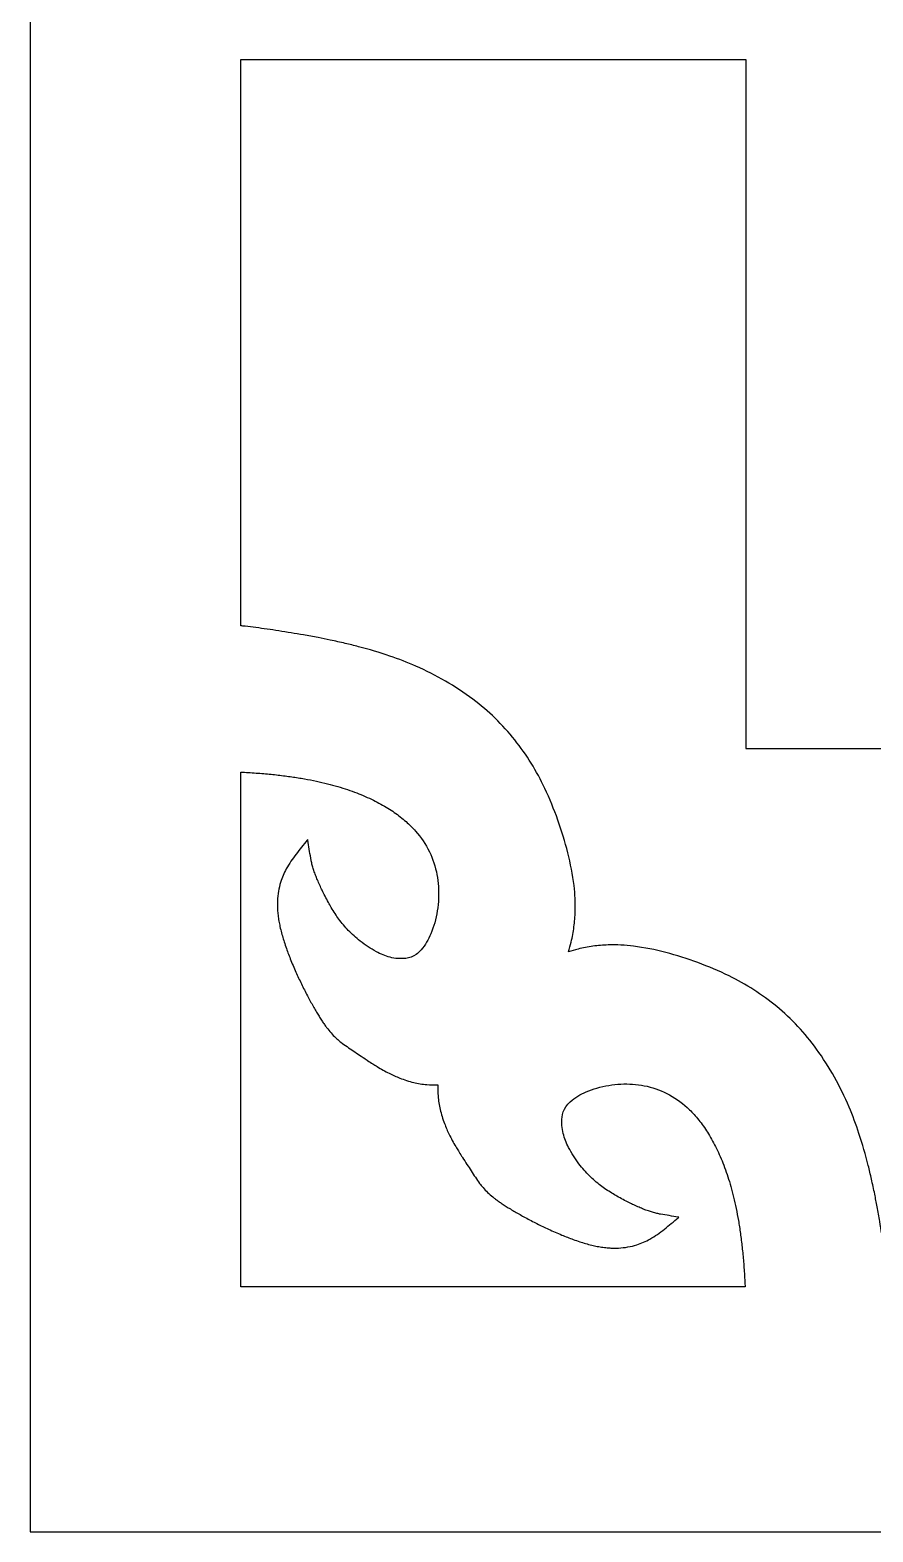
# Model space of a CAD drawing. Header units: centimetres. Extents: x -1.6 to 1.6, y -4.33 to 4.33.
# Drawn here: x -1.598 to -0.955, y -4.331 to -3.186 of the extents above; entities that cross this region are included whole.
import ezdxf

# ---------------------------------------------------------------- set-up
doc = ezdxf.new("R2010")
doc.units = ezdxf.units.CM
doc.header["$MEASUREMENT"] = 0
doc.layers.add('Layer 1', color=7, linetype='Continuous')

msp = doc.modelspace()

# ---------------------------------------------------------------- linework, layer by layer
at = {"layer": 'Layer 1', "color": 177}
for points, knots in [([(1.59787, 4.33143), (1.59787, 1.44382), (1.59787, -1.44381), (1.59787, -4.33143), (1.59787, -4.33143), (0.53263, -4.33143), (-0.53262, -4.33143), (-1.59787, -4.33143), (-1.59787, -4.33143), (-1.59787, -1.44381), (-1.59787, 1.44382), (-1.59787, 4.33143), (-1.59787, 4.33143), (-0.53262, 4.33143), (0.53263, 4.33143), (1.59787, 4.33143)], [0, 0, 0, 0, 0.2, 0.2, 0.2, 0.2, 0.4, 0.4, 0.4, 0.4, 0.6, 0.6, 0.6, 0.6, 1, 1, 1, 1]), ([(-1.18738, -3.88907), (-1.18499, -3.88831), (-1.18256, -3.88764), (-1.18013, -3.88703), (-1.18013, -3.88703), (-1.17637, -3.88611), (-1.17258, -3.88538), (-1.16876, -3.88485), (-1.16876, -3.88485), (-1.16492, -3.88431), (-1.16106, -3.88399), (-1.15719, -3.88386), (-1.15719, -3.88386), (-1.15072, -3.88365), (-1.14426, -3.88396), (-1.13785, -3.88481), (-1.13785, -3.88481), (-1.12957, -3.88591), (-1.12136, -3.88753), (-1.11325, -3.88964), (-1.11325, -3.88964), (-1.09664, -3.89399), (-1.08051, -3.89996), (-1.06503, -3.90748), (-1.06503, -3.90748), (-1.05206, -3.91378), (-1.0399, -3.92159), (-1.02871, -3.93078), (-1.02871, -3.93078), (-1.01721, -3.94023), (-1.00701, -3.95111), (-0.99828, -3.96325), (-0.99828, -3.96325), (-0.98839, -3.977), (-0.98009, -3.99179), (-0.97351, -4.00744), (-0.97351, -4.00744), (-0.97072, -4.01406), (-0.96819, -4.02079), (-0.96597, -4.02763), (-0.96597, -4.02763), (-0.96332, -4.03569), (-0.96098, -4.04382), (-0.9589, -4.05205), (-0.9589, -4.05205), (-0.95803, -4.05548), (-0.95722, -4.05892), (-0.95643, -4.06238), (-0.95643, -4.06238), (-0.95557, -4.06622), (-0.95474, -4.07006), (-0.95396, -4.07392), (-0.95396, -4.07392), (-0.95332, -4.07708), (-0.95271, -4.08025), (-0.95212, -4.08342), (-0.95212, -4.08342), (-0.95142, -4.08717), (-0.95075, -4.09093), (-0.95012, -4.09468), (-0.95012, -4.09468), (-0.94909, -4.10106), (-0.94807, -4.10743), (-0.94705, -4.11382), (-0.94705, -4.11382), (-0.94659, -4.11688), (-0.94615, -4.11994), (-0.94573, -4.123), (-0.94573, -4.123), (-0.94534, -4.12589), (-0.94497, -4.12879), (-0.94461, -4.13168), (-0.94461, -4.13168), (-0.94426, -4.13449), (-0.94394, -4.1373), (-0.94362, -4.14012), (-0.94362, -4.14012), (-0.94347, -4.14159), (-0.94331, -4.14305), (-0.94316, -4.14452), (-0.94316, -4.14452), (-0.81353, -4.14452), (-0.68391, -4.14452), (-0.55429, -4.14452), (-0.55429, -4.14452), (-0.55429, -4.00773), (-0.55429, -3.87094), (-0.55429, -3.73415), (-0.55429, -3.73415), (-0.71813, -3.73415), (-0.88199, -3.73415), (-1.04583, -3.73415), (-1.04583, -3.73415), (-1.04786, -3.73415), (-1.04987, -3.73415), (-1.05188, -3.73415), (-1.05188, -3.73415), (-1.05198, -3.73415), (-1.05207, -3.73415), (-1.05217, -3.73415), (-1.05217, -3.73415), (-1.05217, -3.73405), (-1.05217, -3.73395), (-1.05217, -3.73385), (-1.05217, -3.73385), (-1.05217, -3.73181), (-1.05217, -3.72975), (-1.05217, -3.7277), (-1.05217, -3.7277), (-1.05217, -3.7211), (-1.05217, -3.71449), (-1.05217, -3.70789), (-1.05217, -3.70789), (-1.05217, -3.6805), (-1.05217, -3.65311), (-1.05217, -3.62571), (-1.05217, -3.62571), (-1.05217, -3.48678), (-1.05217, -3.34783), (-1.05217, -3.2089), (-1.05217, -3.2089), (-1.18052, -3.2089), (-1.30886, -3.2089), (-1.43721, -3.2089), (-1.43721, -3.2089), (-1.43721, -3.35278), (-1.43721, -3.49667), (-1.43721, -3.64055), (-1.43721, -3.64055), (-1.43613, -3.64067), (-1.43506, -3.64079), (-1.43398, -3.64092), (-1.43398, -3.64092), (-1.43122, -3.64123), (-1.42846, -3.64157), (-1.42569, -3.64192), (-1.42569, -3.64192), (-1.42286, -3.64229), (-1.42, -3.64267), (-1.41716, -3.64307), (-1.41716, -3.64307), (-1.41418, -3.64349), (-1.41121, -3.64393), (-1.40822, -3.64439), (-1.40822, -3.64439), (-1.40195, -3.64543), (-1.39568, -3.64647), (-1.38942, -3.64751), (-1.38942, -3.64751), (-1.3857, -3.64817), (-1.382, -3.64885), (-1.37829, -3.64956), (-1.37829, -3.64956), (-1.37517, -3.65016), (-1.37205, -3.65079), (-1.36896, -3.65144), (-1.36896, -3.65144), (-1.36516, -3.65223), (-1.3614, -3.65307), (-1.35762, -3.65395), (-1.35762, -3.65395), (-1.35423, -3.65475), (-1.35085, -3.65559), (-1.34747, -3.65647), (-1.34747, -3.65647), (-1.33939, -3.65858), (-1.33139, -3.66098), (-1.32348, -3.66366), (-1.32348, -3.66366), (-1.31677, -3.66594), (-1.31017, -3.66849), (-1.30366, -3.67133), (-1.30366, -3.67133), (-1.28828, -3.67805), (-1.27375, -3.68649), (-1.26024, -3.69656), (-1.26024, -3.69656), (-1.24832, -3.70544), (-1.23764, -3.71583), (-1.22834, -3.72753), (-1.22834, -3.72753), (-1.21932, -3.73892), (-1.21166, -3.75131), (-1.20547, -3.76451), (-1.20547, -3.76451), (-1.19807, -3.78027), (-1.19222, -3.79669), (-1.18795, -3.81361), (-1.18795, -3.81361), (-1.18587, -3.82185), (-1.18428, -3.83021), (-1.1832, -3.83864), (-1.1832, -3.83864), (-1.18237, -3.84518), (-1.18205, -3.85175), (-1.18227, -3.85834), (-1.18227, -3.85834), (-1.18239, -3.86228), (-1.1827, -3.86621), (-1.18323, -3.87011), (-1.18323, -3.87011), (-1.18375, -3.874), (-1.18447, -3.87787), (-1.18537, -3.88168), (-1.18537, -3.88168), (-1.18597, -3.88416), (-1.18663, -3.88663), (-1.18738, -3.88907)], [0, 0, 0, 0, 0.0188679, 0.0188679, 0.0188679, 0.0188679, 0.0377358, 0.0377358, 0.0377358, 0.0377358, 0.0566038, 0.0566038, 0.0566038, 0.0566038, 0.0754717, 0.0754717, 0.0754717, 0.0754717, 0.0943396, 0.0943396, 0.0943396, 0.0943396, 0.1132075, 0.1132075, 0.1132075, 0.1132075, 0.1320755, 0.1320755, 0.1320755, 0.1320755, 0.1509434, 0.1509434, 0.1509434, 0.1509434, 0.1698113, 0.1698113, 0.1698113, 0.1698113, 0.1886792, 0.1886792, 0.1886792, 0.1886792, 0.2075472, 0.2075472, 0.2075472, 0.2075472, 0.2264151, 0.2264151, 0.2264151, 0.2264151, 0.245283, 0.245283, 0.245283, 0.245283, 0.2641509, 0.2641509, 0.2641509, 0.2641509, 0.2830189, 0.2830189, 0.2830189, 0.2830189, 0.3018868, 0.3018868, 0.3018868, 0.3018868, 0.3207547, 0.3207547, 0.3207547, 0.3207547, 0.3396226, 0.3396226, 0.3396226, 0.3396226, 0.3584906, 0.3584906, 0.3584906, 0.3584906, 0.3773585, 0.3773585, 0.3773585, 0.3773585, 0.3962264, 0.3962264, 0.3962264, 0.3962264, 0.4150943, 0.4150943, 0.4150943, 0.4150943, 0.4339623, 0.4339623, 0.4339623, 0.4339623, 0.4528302, 0.4528302, 0.4528302, 0.4528302, 0.4716981, 0.4716981, 0.4716981, 0.4716981, 0.490566, 0.490566, 0.490566, 0.490566, 0.509434, 0.509434, 0.509434, 0.509434, 0.5283019, 0.5283019, 0.5283019, 0.5283019, 0.5471698, 0.5471698, 0.5471698, 0.5471698, 0.5660377, 0.5660377, 0.5660377, 0.5660377, 0.5849057, 0.5849057, 0.5849057, 0.5849057, 0.6037736, 0.6037736, 0.6037736, 0.6037736, 0.6226415, 0.6226415, 0.6226415, 0.6226415, 0.6415094, 0.6415094, 0.6415094, 0.6415094, 0.6603774, 0.6603774, 0.6603774, 0.6603774, 0.6792453, 0.6792453, 0.6792453, 0.6792453, 0.6981132, 0.6981132, 0.6981132, 0.6981132, 0.7169811, 0.7169811, 0.7169811, 0.7169811, 0.7358491, 0.7358491, 0.7358491, 0.7358491, 0.754717, 0.754717, 0.754717, 0.754717, 0.7735849, 0.7735849, 0.7735849, 0.7735849, 0.7924528, 0.7924528, 0.7924528, 0.7924528, 0.8113208, 0.8113208, 0.8113208, 0.8113208, 0.8301887, 0.8301887, 0.8301887, 0.8301887, 0.8490566, 0.8490566, 0.8490566, 0.8490566, 0.8679245, 0.8679245, 0.8679245, 0.8679245, 0.8867925, 0.8867925, 0.8867925, 0.8867925, 0.9056604, 0.9056604, 0.9056604, 0.9056604, 0.9245283, 0.9245283, 0.9245283, 0.9245283, 0.9433962, 0.9433962, 0.9433962, 0.9433962, 0.9622642, 0.9622642, 0.9622642, 0.9622642, 1, 1, 1, 1]), ([(-1.28696, -3.99045), (-1.28982, -3.99063), (-1.29266, -3.99059), (-1.2955, -3.99035), (-1.2955, -3.99035), (-1.29884, -3.99006), (-1.30214, -3.98953), (-1.30541, -3.98873), (-1.30541, -3.98873), (-1.30902, -3.98784), (-1.31258, -3.98671), (-1.31606, -3.98533), (-1.31606, -3.98533), (-1.31881, -3.98425), (-1.32148, -3.98305), (-1.3241, -3.98171), (-1.3241, -3.98171), (-1.32723, -3.98013), (-1.3303, -3.97843), (-1.3333, -3.97661), (-1.3333, -3.97661), (-1.33439, -3.97594), (-1.3355, -3.97526), (-1.33659, -3.97457), (-1.33659, -3.97457), (-1.3379, -3.97373), (-1.33921, -3.97289), (-1.34051, -3.97202), (-1.34051, -3.97202), (-1.34082, -3.97182), (-1.34111, -3.97161), (-1.34141, -3.97142), (-1.34141, -3.97142), (-1.34316, -3.97023), (-1.3449, -3.96905), (-1.34665, -3.96788), (-1.34665, -3.96788), (-1.34983, -3.96573), (-1.35302, -3.96358), (-1.35621, -3.96143), (-1.35621, -3.96143), (-1.35777, -3.96034), (-1.35932, -3.95921), (-1.36083, -3.95804), (-1.36083, -3.95804), (-1.36192, -3.95719), (-1.36298, -3.95631), (-1.36403, -3.95539), (-1.36403, -3.95539), (-1.36525, -3.95429), (-1.36642, -3.95313), (-1.36756, -3.95193), (-1.36756, -3.95193), (-1.36875, -3.95064), (-1.36988, -3.9493), (-1.37096, -3.94791), (-1.37096, -3.94791), (-1.37153, -3.94719), (-1.37208, -3.94646), (-1.37262, -3.94572), (-1.37262, -3.94572), (-1.37323, -3.94487), (-1.37382, -3.94402), (-1.37441, -3.94315), (-1.37441, -3.94315), (-1.37498, -3.9423), (-1.37556, -3.94145), (-1.3761, -3.94058), (-1.3761, -3.94058), (-1.37678, -3.93953), (-1.37743, -3.93849), (-1.37806, -3.93743), (-1.37806, -3.93743), (-1.37872, -3.93636), (-1.37936, -3.93528), (-1.38001, -3.9342), (-1.38001, -3.9342), (-1.38071, -3.93299), (-1.38141, -3.93177), (-1.3821, -3.93055), (-1.3821, -3.93055), (-1.38281, -3.92927), (-1.38353, -3.92799), (-1.38424, -3.9267), (-1.38424, -3.9267), (-1.38497, -3.92535), (-1.38569, -3.92398), (-1.38641, -3.92262), (-1.38641, -3.92262), (-1.38799, -3.91962), (-1.38952, -3.9166), (-1.391, -3.91355), (-1.391, -3.91355), (-1.39243, -3.91059), (-1.39383, -3.90761), (-1.39517, -3.90461), (-1.39517, -3.90461), (-1.39669, -3.90122), (-1.39814, -3.89781), (-1.3995, -3.89436), (-1.3995, -3.89436), (-1.40069, -3.89139), (-1.40181, -3.88839), (-1.40287, -3.88536), (-1.40287, -3.88536), (-1.40344, -3.88371), (-1.404, -3.88205), (-1.40451, -3.88037), (-1.40451, -3.88037), (-1.40498, -3.87888), (-1.40543, -3.87738), (-1.40586, -3.87586), (-1.40586, -3.87586), (-1.4063, -3.87426), (-1.40672, -3.87264), (-1.4071, -3.87101), (-1.4071, -3.87101), (-1.40743, -3.86958), (-1.40773, -3.86815), (-1.40801, -3.86672), (-1.40801, -3.86672), (-1.40828, -3.86526), (-1.40851, -3.86379), (-1.4087, -3.86232), (-1.4087, -3.86232), (-1.4089, -3.86093), (-1.40903, -3.85954), (-1.40913, -3.85814), (-1.40913, -3.85814), (-1.40924, -3.85679), (-1.40929, -3.85544), (-1.40932, -3.85409), (-1.40932, -3.85409), (-1.40934, -3.85279), (-1.40932, -3.85149), (-1.40926, -3.85021), (-1.40926, -3.85021), (-1.40915, -3.84778), (-1.40888, -3.84537), (-1.40847, -3.84298), (-1.40847, -3.84298), (-1.40809, -3.84066), (-1.40754, -3.83838), (-1.40685, -3.83615), (-1.40685, -3.83615), (-1.40575, -3.83257), (-1.4043, -3.82913), (-1.4025, -3.82586), (-1.4025, -3.82586), (-1.40034, -3.82193), (-1.39786, -3.81819), (-1.39508, -3.81467), (-1.39508, -3.81467), (-1.39227, -3.8111), (-1.38944, -3.80752), (-1.38663, -3.80394), (-1.38663, -3.80394), (-1.3865, -3.80378), (-1.38637, -3.80361), (-1.38623, -3.80344), (-1.38623, -3.80344), (-1.3862, -3.80366), (-1.38616, -3.80387), (-1.38613, -3.80407), (-1.38613, -3.80407), (-1.38539, -3.8086), (-1.38466, -3.81312), (-1.38391, -3.81764), (-1.38391, -3.81764), (-1.38375, -3.81861), (-1.38356, -3.81958), (-1.38334, -3.82054), (-1.38334, -3.82054), (-1.38309, -3.82165), (-1.38281, -3.82276), (-1.3825, -3.82386), (-1.3825, -3.82386), (-1.3822, -3.82494), (-1.38186, -3.82602), (-1.38151, -3.82709), (-1.38151, -3.82709), (-1.38109, -3.82833), (-1.38066, -3.82956), (-1.38019, -3.83077), (-1.38019, -3.83077), (-1.37974, -3.83197), (-1.37928, -3.83315), (-1.37878, -3.83432), (-1.37878, -3.83432), (-1.37822, -3.83568), (-1.37762, -3.83702), (-1.37702, -3.83836), (-1.37702, -3.83836), (-1.37643, -3.83966), (-1.37582, -3.84095), (-1.37521, -3.84222), (-1.37521, -3.84222), (-1.3745, -3.8437), (-1.37376, -3.84516), (-1.37301, -3.84662), (-1.37301, -3.84662), (-1.37218, -3.84825), (-1.37132, -3.84987), (-1.37044, -3.85147), (-1.37044, -3.85147), (-1.36974, -3.85277), (-1.36899, -3.85406), (-1.36824, -3.85534), (-1.36824, -3.85534), (-1.3673, -3.85692), (-1.36632, -3.85848), (-1.3653, -3.86002), (-1.3653, -3.86002), (-1.36439, -3.86141), (-1.36343, -3.86278), (-1.36244, -3.86414), (-1.36244, -3.86414), (-1.36132, -3.86567), (-1.36013, -3.86718), (-1.35892, -3.86865), (-1.35892, -3.86865), (-1.35773, -3.87005), (-1.35652, -3.87143), (-1.35524, -3.87276), (-1.35524, -3.87276), (-1.35384, -3.87424), (-1.35239, -3.87566), (-1.35088, -3.87703), (-1.35088, -3.87703), (-1.34938, -3.8784), (-1.34782, -3.87972), (-1.34621, -3.88098), (-1.34621, -3.88098), (-1.34233, -3.88402), (-1.33822, -3.88671), (-1.33388, -3.88902), (-1.33388, -3.88902), (-1.33056, -3.8908), (-1.32706, -3.89221), (-1.32344, -3.89321), (-1.32344, -3.89321), (-1.31949, -3.8943), (-1.31541, -3.89461), (-1.31135, -3.89411), (-1.31135, -3.89411), (-1.30852, -3.89378), (-1.30587, -3.89275), (-1.30354, -3.8911), (-1.30354, -3.8911), (-1.30216, -3.89012), (-1.3009, -3.88897), (-1.29978, -3.88769), (-1.29978, -3.88769), (-1.29819, -3.88588), (-1.29677, -3.88393), (-1.29554, -3.88184), (-1.29554, -3.88184), (-1.29431, -3.87976), (-1.29321, -3.87758), (-1.29228, -3.87532), (-1.29228, -3.87532), (-1.29115, -3.87261), (-1.2902, -3.86983), (-1.28942, -3.86699), (-1.28942, -3.86699), (-1.28774, -3.86093), (-1.28674, -3.85472), (-1.28646, -3.84844), (-1.28646, -3.84844), (-1.28617, -3.84235), (-1.28657, -3.83628), (-1.28769, -3.83029), (-1.28769, -3.83029), (-1.28881, -3.82422), (-1.29074, -3.81837), (-1.29345, -3.81284), (-1.29345, -3.81284), (-1.29628, -3.8071), (-1.29982, -3.8018), (-1.30403, -3.79702), (-1.30403, -3.79702), (-1.30629, -3.79448), (-1.30868, -3.79208), (-1.31123, -3.78985), (-1.31123, -3.78985), (-1.31408, -3.78734), (-1.31707, -3.785), (-1.32017, -3.78283), (-1.32017, -3.78283), (-1.32178, -3.78171), (-1.32342, -3.78064), (-1.32507, -3.77961), (-1.32507, -3.77961), (-1.32684, -3.77852), (-1.32864, -3.77747), (-1.33048, -3.77645), (-1.33048, -3.77645), (-1.33234, -3.77543), (-1.33422, -3.77445), (-1.33612, -3.77351), (-1.33612, -3.77351), (-1.33818, -3.77251), (-1.34025, -3.77156), (-1.34234, -3.77064), (-1.34234, -3.77064), (-1.34449, -3.7697), (-1.34666, -3.76881), (-1.34885, -3.76797), (-1.34885, -3.76797), (-1.35116, -3.76707), (-1.35348, -3.76624), (-1.35583, -3.76545), (-1.35583, -3.76545), (-1.35826, -3.76463), (-1.36072, -3.76385), (-1.3632, -3.76313), (-1.3632, -3.76313), (-1.36585, -3.76235), (-1.3685, -3.76163), (-1.37119, -3.76095), (-1.37119, -3.76095), (-1.37397, -3.76026), (-1.37675, -3.75961), (-1.37955, -3.75901), (-1.37955, -3.75901), (-1.38261, -3.75836), (-1.38565, -3.75777), (-1.38871, -3.75723), (-1.38871, -3.75723), (-1.39029, -3.75695), (-1.39188, -3.75668), (-1.39344, -3.75643), (-1.39344, -3.75643), (-1.39508, -3.75616), (-1.39674, -3.75592), (-1.3984, -3.75567), (-1.3984, -3.75567), (-1.40007, -3.75544), (-1.40175, -3.75521), (-1.40342, -3.75499), (-1.40342, -3.75499), (-1.40519, -3.75476), (-1.40695, -3.75455), (-1.40872, -3.75434), (-1.40872, -3.75434), (-1.41051, -3.75414), (-1.4123, -3.75395), (-1.41409, -3.75377), (-1.41409, -3.75377), (-1.41596, -3.75359), (-1.41784, -3.75341), (-1.41972, -3.75324), (-1.41972, -3.75324), (-1.42164, -3.75307), (-1.42353, -3.75293), (-1.42545, -3.75279), (-1.42545, -3.75279), (-1.42746, -3.75264), (-1.42945, -3.75251), (-1.43146, -3.75239), (-1.43146, -3.75239), (-1.43337, -3.75226), (-1.4353, -3.75216), (-1.43721, -3.75206), (-1.43721, -3.75206), (-1.43721, -3.88288), (-1.43721, -4.0137), (-1.43721, -4.14452), (-1.43721, -4.14452), (-1.30905, -4.14452), (-1.1809, -4.14452), (-1.05276, -4.14452), (-1.05276, -4.14452), (-1.05276, -4.14426), (-1.05278, -4.144), (-1.05279, -4.14375), (-1.05279, -4.14375), (-1.05289, -4.14168), (-1.05299, -4.13962), (-1.05312, -4.13755), (-1.05312, -4.13755), (-1.05325, -4.1355), (-1.05338, -4.13346), (-1.05352, -4.13143), (-1.05352, -4.13143), (-1.05365, -4.12949), (-1.0538, -4.12754), (-1.05396, -4.1256), (-1.05396, -4.1256), (-1.05413, -4.12369), (-1.05429, -4.12178), (-1.05448, -4.11986), (-1.05448, -4.11986), (-1.05466, -4.11804), (-1.05484, -4.11622), (-1.05505, -4.1144), (-1.05505, -4.1144), (-1.05525, -4.1126), (-1.05545, -4.11081), (-1.05568, -4.10902), (-1.05568, -4.10902), (-1.05589, -4.10731), (-1.05612, -4.10559), (-1.05635, -4.10389), (-1.05635, -4.10389), (-1.05658, -4.1022), (-1.05683, -4.10053), (-1.0571, -4.09885), (-1.0571, -4.09885), (-1.05734, -4.09725), (-1.0576, -4.09564), (-1.05787, -4.09405), (-1.05787, -4.09405), (-1.0584, -4.09093), (-1.05899, -4.08781), (-1.05962, -4.08471), (-1.05962, -4.08471), (-1.06021, -4.08186), (-1.06084, -4.07902), (-1.06154, -4.07619), (-1.06154, -4.07619), (-1.0622, -4.07347), (-1.06291, -4.07075), (-1.06368, -4.06805), (-1.06368, -4.06805), (-1.06438, -4.06554), (-1.06514, -4.06304), (-1.06596, -4.06055), (-1.06596, -4.06055), (-1.06672, -4.05817), (-1.06755, -4.05581), (-1.06843, -4.05346), (-1.06843, -4.05346), (-1.06926, -4.05122), (-1.07012, -4.04901), (-1.07105, -4.04683), (-1.07105, -4.04683), (-1.07194, -4.04469), (-1.07288, -4.04259), (-1.07387, -4.0405), (-1.07387, -4.0405), (-1.07479, -4.03855), (-1.07576, -4.03664), (-1.07677, -4.03475), (-1.07677, -4.03475), (-1.07775, -4.03289), (-1.07879, -4.03105), (-1.07987, -4.02924), (-1.07987, -4.02924), (-1.08088, -4.02755), (-1.08193, -4.02589), (-1.08303, -4.02426), (-1.08303, -4.02426), (-1.08514, -4.02109), (-1.08745, -4.01805), (-1.08992, -4.01514), (-1.08992, -4.01514), (-1.09212, -4.01256), (-1.09446, -4.01012), (-1.09696, -4.00784), (-1.09696, -4.00784), (-1.10166, -4.00355), (-1.10686, -3.99993), (-1.11251, -3.99706), (-1.11251, -3.99706), (-1.11793, -3.9943), (-1.12368, -3.99233), (-1.12964, -3.99118), (-1.12964, -3.99118), (-1.13552, -3.99006), (-1.14149, -3.98963), (-1.14747, -3.98993), (-1.14747, -3.98993), (-1.15364, -3.99023), (-1.15974, -3.99124), (-1.16569, -3.99295), (-1.16569, -3.99295), (-1.16848, -3.99374), (-1.1712, -3.99472), (-1.17387, -3.99586), (-1.17387, -3.99586), (-1.17609, -3.99681), (-1.17822, -3.99792), (-1.18028, -3.99918), (-1.18028, -3.99918), (-1.18233, -4.00044), (-1.18424, -4.00188), (-1.18603, -4.00349), (-1.18603, -4.00349), (-1.18729, -4.00463), (-1.18841, -4.00592), (-1.18937, -4.00732), (-1.18937, -4.00732), (-1.191, -4.0097), (-1.19201, -4.0124), (-1.19234, -4.01527), (-1.19234, -4.01527), (-1.19282, -4.01941), (-1.19251, -4.02356), (-1.19144, -4.02758), (-1.19144, -4.02758), (-1.19046, -4.03127), (-1.18909, -4.03483), (-1.18734, -4.03821), (-1.18734, -4.03821), (-1.18506, -4.04262), (-1.18242, -4.04682), (-1.17943, -4.05076), (-1.17943, -4.05076), (-1.17819, -4.0524), (-1.1769, -4.05398), (-1.17554, -4.05553), (-1.17554, -4.05553), (-1.17421, -4.05706), (-1.17281, -4.05854), (-1.17136, -4.05997), (-1.17136, -4.05997), (-1.17005, -4.06125), (-1.16871, -4.06249), (-1.16732, -4.06369), (-1.16732, -4.06369), (-1.16588, -4.06494), (-1.16439, -4.06614), (-1.16289, -4.0673), (-1.16289, -4.0673), (-1.16156, -4.0683), (-1.16021, -4.06927), (-1.15885, -4.07021), (-1.15885, -4.07021), (-1.15733, -4.07124), (-1.15579, -4.07223), (-1.15425, -4.07319), (-1.15425, -4.07319), (-1.153, -4.07395), (-1.15173, -4.0747), (-1.15044, -4.07543), (-1.15044, -4.07543), (-1.14887, -4.07633), (-1.14728, -4.0772), (-1.14569, -4.07805), (-1.14569, -4.07805), (-1.14425, -4.07881), (-1.14282, -4.07956), (-1.14137, -4.08029), (-1.14137, -4.08029), (-1.1401, -4.08092), (-1.13884, -4.08153), (-1.13757, -4.08213), (-1.13757, -4.08213), (-1.13625, -4.08275), (-1.13494, -4.08335), (-1.1336, -4.08392), (-1.1336, -4.08392), (-1.13245, -4.08442), (-1.13129, -4.08491), (-1.13012, -4.08536), (-1.13012, -4.08536), (-1.12893, -4.08583), (-1.12772, -4.08628), (-1.1265, -4.0867), (-1.1265, -4.0867), (-1.12545, -4.08706), (-1.1244, -4.0874), (-1.12333, -4.08771), (-1.12333, -4.08771), (-1.12224, -4.08803), (-1.12115, -4.08831), (-1.12006, -4.08857), (-1.12006, -4.08857), (-1.11912, -4.08879), (-1.11817, -4.08898), (-1.11721, -4.08915), (-1.11721, -4.08915), (-1.11278, -4.0899), (-1.10834, -4.09065), (-1.10389, -4.09141), (-1.10389, -4.09141), (-1.10369, -4.09144), (-1.10348, -4.09148), (-1.10328, -4.09151), (-1.10328, -4.09151), (-1.10344, -4.09165), (-1.10359, -4.09178), (-1.10376, -4.09192), (-1.10376, -4.09192), (-1.10727, -4.09478), (-1.11078, -4.09765), (-1.1143, -4.10052), (-1.1143, -4.10052), (-1.11775, -4.10334), (-1.12142, -4.10586), (-1.12528, -4.10807), (-1.12528, -4.10807), (-1.1285, -4.1099), (-1.13188, -4.11138), (-1.13539, -4.1125), (-1.13539, -4.1125), (-1.13759, -4.1132), (-1.13983, -4.11376), (-1.1421, -4.11416), (-1.1421, -4.11416), (-1.14446, -4.11457), (-1.14682, -4.11484), (-1.14919, -4.11495), (-1.14919, -4.11495), (-1.15047, -4.11502), (-1.15174, -4.11503), (-1.15301, -4.11502), (-1.15301, -4.11502), (-1.15435, -4.11499), (-1.15568, -4.11493), (-1.15701, -4.11482), (-1.15701, -4.11482), (-1.15837, -4.11472), (-1.15974, -4.11457), (-1.1611, -4.11439), (-1.1611, -4.11439), (-1.16255, -4.11419), (-1.16399, -4.11396), (-1.16543, -4.11367), (-1.16543, -4.11367), (-1.16683, -4.1134), (-1.16824, -4.11309), (-1.16964, -4.11275), (-1.16964, -4.11275), (-1.17123, -4.11236), (-1.17283, -4.11195), (-1.17442, -4.11148), (-1.17442, -4.11148), (-1.1759, -4.11106), (-1.17737, -4.11061), (-1.17885, -4.11013), (-1.17885, -4.11013), (-1.18048, -4.10958), (-1.18212, -4.10903), (-1.18375, -4.10845), (-1.18375, -4.10845), (-1.18671, -4.10737), (-1.18967, -4.10624), (-1.19258, -4.10502), (-1.19258, -4.10502), (-1.19596, -4.10362), (-1.19931, -4.10215), (-1.20265, -4.10061), (-1.20265, -4.10061), (-1.2056, -4.09924), (-1.20852, -4.09783), (-1.21142, -4.09636), (-1.21142, -4.09636), (-1.21441, -4.09485), (-1.21739, -4.0933), (-1.22034, -4.09169), (-1.22034, -4.09169), (-1.22168, -4.09096), (-1.22301, -4.09023), (-1.22434, -4.08948), (-1.22434, -4.08948), (-1.22561, -4.08876), (-1.22686, -4.08804), (-1.22813, -4.0873), (-1.22813, -4.0873), (-1.22932, -4.0866), (-1.23052, -4.08589), (-1.23171, -4.08517), (-1.23171, -4.08517), (-1.23277, -4.08452), (-1.23384, -4.08386), (-1.2349, -4.0832), (-1.2349, -4.0832), (-1.23592, -4.08255), (-1.23695, -4.08188), (-1.23798, -4.0812), (-1.23798, -4.0812), (-1.23882, -4.08064), (-1.23967, -4.08006), (-1.24051, -4.07947), (-1.24051, -4.07947), (-1.24136, -4.07888), (-1.24219, -4.07827), (-1.24302, -4.07765), (-1.24302, -4.07765), (-1.24375, -4.07711), (-1.24447, -4.07654), (-1.24518, -4.07597), (-1.24518, -4.07597), (-1.24654, -4.07487), (-1.24786, -4.07371), (-1.24912, -4.07249), (-1.24912, -4.07249), (-1.25032, -4.07134), (-1.25144, -4.07015), (-1.25252, -4.0689), (-1.25252, -4.0689), (-1.25343, -4.06785), (-1.2543, -4.06676), (-1.25513, -4.06565), (-1.25513, -4.06565), (-1.25626, -4.06414), (-1.25734, -4.06259), (-1.2584, -4.06102), (-1.2584, -4.06102), (-1.26053, -4.05775), (-1.26266, -4.05448), (-1.26479, -4.05121), (-1.26479, -4.05121), (-1.26595, -4.04944), (-1.2671, -4.04767), (-1.26825, -4.0459), (-1.26825, -4.0459), (-1.26845, -4.04559), (-1.26865, -4.04528), (-1.26884, -4.04497), (-1.26884, -4.04497), (-1.2697, -4.04365), (-1.27054, -4.04231), (-1.27137, -4.04096), (-1.27137, -4.04096), (-1.27204, -4.03986), (-1.27271, -4.03875), (-1.27337, -4.03762), (-1.27337, -4.03762), (-1.27517, -4.03456), (-1.27683, -4.03145), (-1.27838, -4.02827), (-1.27838, -4.02827), (-1.27968, -4.02559), (-1.28088, -4.02287), (-1.28193, -4.02009), (-1.28193, -4.02009), (-1.28329, -4.01654), (-1.28441, -4.01291), (-1.28528, -4.00921), (-1.28528, -4.00921), (-1.28605, -4.00591), (-1.28659, -4.00254), (-1.28686, -3.99914), (-1.28686, -3.99914), (-1.28709, -3.99625), (-1.28713, -3.99335), (-1.28696, -3.99045)], [0, 0, 0, 0, 0.0053763, 0.0053763, 0.0053763, 0.0053763, 0.0107527, 0.0107527, 0.0107527, 0.0107527, 0.016129, 0.016129, 0.016129, 0.016129, 0.0215054, 0.0215054, 0.0215054, 0.0215054, 0.0268817, 0.0268817, 0.0268817, 0.0268817, 0.0322581, 0.0322581, 0.0322581, 0.0322581, 0.0376344, 0.0376344, 0.0376344, 0.0376344, 0.0430108, 0.0430108, 0.0430108, 0.0430108, 0.0483871, 0.0483871, 0.0483871, 0.0483871, 0.0537634, 0.0537634, 0.0537634, 0.0537634, 0.0591398, 0.0591398, 0.0591398, 0.0591398, 0.0645161, 0.0645161, 0.0645161, 0.0645161, 0.0698925, 0.0698925, 0.0698925, 0.0698925, 0.0752688, 0.0752688, 0.0752688, 0.0752688, 0.0806452, 0.0806452, 0.0806452, 0.0806452, 0.0860215, 0.0860215, 0.0860215, 0.0860215, 0.0913978, 0.0913978, 0.0913978, 0.0913978, 0.0967742, 0.0967742, 0.0967742, 0.0967742, 0.1021505, 0.1021505, 0.1021505, 0.1021505, 0.1075269, 0.1075269, 0.1075269, 0.1075269, 0.1129032, 0.1129032, 0.1129032, 0.1129032, 0.1182796, 0.1182796, 0.1182796, 0.1182796, 0.1236559, 0.1236559, 0.1236559, 0.1236559, 0.1290323, 0.1290323, 0.1290323, 0.1290323, 0.1344086, 0.1344086, 0.1344086, 0.1344086, 0.1397849, 0.1397849, 0.1397849, 0.1397849, 0.1451613, 0.1451613, 0.1451613, 0.1451613, 0.1505376, 0.1505376, 0.1505376, 0.1505376, 0.155914, 0.155914, 0.155914, 0.155914, 0.1612903, 0.1612903, 0.1612903, 0.1612903, 0.1666667, 0.1666667, 0.1666667, 0.1666667, 0.172043, 0.172043, 0.172043, 0.172043, 0.1774194, 0.1774194, 0.1774194, 0.1774194, 0.1827957, 0.1827957, 0.1827957, 0.1827957, 0.188172, 0.188172, 0.188172, 0.188172, 0.1935484, 0.1935484, 0.1935484, 0.1935484, 0.1989247, 0.1989247, 0.1989247, 0.1989247, 0.2043011, 0.2043011, 0.2043011, 0.2043011, 0.2096774, 0.2096774, 0.2096774, 0.2096774, 0.2150538, 0.2150538, 0.2150538, 0.2150538, 0.2204301, 0.2204301, 0.2204301, 0.2204301, 0.2258065, 0.2258065, 0.2258065, 0.2258065, 0.2311828, 0.2311828, 0.2311828, 0.2311828, 0.2365591, 0.2365591, 0.2365591, 0.2365591, 0.2419355, 0.2419355, 0.2419355, 0.2419355, 0.2473118, 0.2473118, 0.2473118, 0.2473118, 0.2526882, 0.2526882, 0.2526882, 0.2526882, 0.2580645, 0.2580645, 0.2580645, 0.2580645, 0.2634409, 0.2634409, 0.2634409, 0.2634409, 0.2688172, 0.2688172, 0.2688172, 0.2688172, 0.2741935, 0.2741935, 0.2741935, 0.2741935, 0.2795699, 0.2795699, 0.2795699, 0.2795699, 0.2849462, 0.2849462, 0.2849462, 0.2849462, 0.2903226, 0.2903226, 0.2903226, 0.2903226, 0.2956989, 0.2956989, 0.2956989, 0.2956989, 0.3010753, 0.3010753, 0.3010753, 0.3010753, 0.3064516, 0.3064516, 0.3064516, 0.3064516, 0.311828, 0.311828, 0.311828, 0.311828, 0.3172043, 0.3172043, 0.3172043, 0.3172043, 0.3225806, 0.3225806, 0.3225806, 0.3225806, 0.327957, 0.327957, 0.327957, 0.327957, 0.3333333, 0.3333333, 0.3333333, 0.3333333, 0.3387097, 0.3387097, 0.3387097, 0.3387097, 0.344086, 0.344086, 0.344086, 0.344086, 0.3494624, 0.3494624, 0.3494624, 0.3494624, 0.3548387, 0.3548387, 0.3548387, 0.3548387, 0.3602151, 0.3602151, 0.3602151, 0.3602151, 0.3655914, 0.3655914, 0.3655914, 0.3655914, 0.3709677, 0.3709677, 0.3709677, 0.3709677, 0.3763441, 0.3763441, 0.3763441, 0.3763441, 0.3817204, 0.3817204, 0.3817204, 0.3817204, 0.3870968, 0.3870968, 0.3870968, 0.3870968, 0.3924731, 0.3924731, 0.3924731, 0.3924731, 0.3978495, 0.3978495, 0.3978495, 0.3978495, 0.4032258, 0.4032258, 0.4032258, 0.4032258, 0.4086022, 0.4086022, 0.4086022, 0.4086022, 0.4139785, 0.4139785, 0.4139785, 0.4139785, 0.4193548, 0.4193548, 0.4193548, 0.4193548, 0.4247312, 0.4247312, 0.4247312, 0.4247312, 0.4301075, 0.4301075, 0.4301075, 0.4301075, 0.4354839, 0.4354839, 0.4354839, 0.4354839, 0.4408602, 0.4408602, 0.4408602, 0.4408602, 0.4462366, 0.4462366, 0.4462366, 0.4462366, 0.4516129, 0.4516129, 0.4516129, 0.4516129, 0.4569892, 0.4569892, 0.4569892, 0.4569892, 0.4623656, 0.4623656, 0.4623656, 0.4623656, 0.4677419, 0.4677419, 0.4677419, 0.4677419, 0.4731183, 0.4731183, 0.4731183, 0.4731183, 0.4784946, 0.4784946, 0.4784946, 0.4784946, 0.483871, 0.483871, 0.483871, 0.483871, 0.4892473, 0.4892473, 0.4892473, 0.4892473, 0.4946237, 0.4946237, 0.4946237, 0.4946237, 0.5, 0.5, 0.5, 0.5, 0.5053763, 0.5053763, 0.5053763, 0.5053763, 0.5107527, 0.5107527, 0.5107527, 0.5107527, 0.516129, 0.516129, 0.516129, 0.516129, 0.5215054, 0.5215054, 0.5215054, 0.5215054, 0.5268817, 0.5268817, 0.5268817, 0.5268817, 0.5322581, 0.5322581, 0.5322581, 0.5322581, 0.5376344, 0.5376344, 0.5376344, 0.5376344, 0.5430108, 0.5430108, 0.5430108, 0.5430108, 0.5483871, 0.5483871, 0.5483871, 0.5483871, 0.5537634, 0.5537634, 0.5537634, 0.5537634, 0.5591398, 0.5591398, 0.5591398, 0.5591398, 0.5645161, 0.5645161, 0.5645161, 0.5645161, 0.5698925, 0.5698925, 0.5698925, 0.5698925, 0.5752688, 0.5752688, 0.5752688, 0.5752688, 0.5806452, 0.5806452, 0.5806452, 0.5806452, 0.5860215, 0.5860215, 0.5860215, 0.5860215, 0.5913978, 0.5913978, 0.5913978, 0.5913978, 0.5967742, 0.5967742, 0.5967742, 0.5967742, 0.6021505, 0.6021505, 0.6021505, 0.6021505, 0.6075269, 0.6075269, 0.6075269, 0.6075269, 0.6129032, 0.6129032, 0.6129032, 0.6129032, 0.6182796, 0.6182796, 0.6182796, 0.6182796, 0.6236559, 0.6236559, 0.6236559, 0.6236559, 0.6290323, 0.6290323, 0.6290323, 0.6290323, 0.6344086, 0.6344086, 0.6344086, 0.6344086, 0.6397849, 0.6397849, 0.6397849, 0.6397849, 0.6451613, 0.6451613, 0.6451613, 0.6451613, 0.6505376, 0.6505376, 0.6505376, 0.6505376, 0.655914, 0.655914, 0.655914, 0.655914, 0.6612903, 0.6612903, 0.6612903, 0.6612903, 0.6666667, 0.6666667, 0.6666667, 0.6666667, 0.672043, 0.672043, 0.672043, 0.672043, 0.6774194, 0.6774194, 0.6774194, 0.6774194, 0.6827957, 0.6827957, 0.6827957, 0.6827957, 0.688172, 0.688172, 0.688172, 0.688172, 0.6935484, 0.6935484, 0.6935484, 0.6935484, 0.6989247, 0.6989247, 0.6989247, 0.6989247, 0.7043011, 0.7043011, 0.7043011, 0.7043011, 0.7096774, 0.7096774, 0.7096774, 0.7096774, 0.7150538, 0.7150538, 0.7150538, 0.7150538, 0.7204301, 0.7204301, 0.7204301, 0.7204301, 0.7258065, 0.7258065, 0.7258065, 0.7258065, 0.7311828, 0.7311828, 0.7311828, 0.7311828, 0.7365591, 0.7365591, 0.7365591, 0.7365591, 0.7419355, 0.7419355, 0.7419355, 0.7419355, 0.7473118, 0.7473118, 0.7473118, 0.7473118, 0.7526882, 0.7526882, 0.7526882, 0.7526882, 0.7580645, 0.7580645, 0.7580645, 0.7580645, 0.7634409, 0.7634409, 0.7634409, 0.7634409, 0.7688172, 0.7688172, 0.7688172, 0.7688172, 0.7741935, 0.7741935, 0.7741935, 0.7741935, 0.7795699, 0.7795699, 0.7795699, 0.7795699, 0.7849462, 0.7849462, 0.7849462, 0.7849462, 0.7903226, 0.7903226, 0.7903226, 0.7903226, 0.7956989, 0.7956989, 0.7956989, 0.7956989, 0.8010753, 0.8010753, 0.8010753, 0.8010753, 0.8064516, 0.8064516, 0.8064516, 0.8064516, 0.811828, 0.811828, 0.811828, 0.811828, 0.8172043, 0.8172043, 0.8172043, 0.8172043, 0.8225806, 0.8225806, 0.8225806, 0.8225806, 0.827957, 0.827957, 0.827957, 0.827957, 0.8333333, 0.8333333, 0.8333333, 0.8333333, 0.8387097, 0.8387097, 0.8387097, 0.8387097, 0.844086, 0.844086, 0.844086, 0.844086, 0.8494624, 0.8494624, 0.8494624, 0.8494624, 0.8548387, 0.8548387, 0.8548387, 0.8548387, 0.8602151, 0.8602151, 0.8602151, 0.8602151, 0.8655914, 0.8655914, 0.8655914, 0.8655914, 0.8709677, 0.8709677, 0.8709677, 0.8709677, 0.8763441, 0.8763441, 0.8763441, 0.8763441, 0.8817204, 0.8817204, 0.8817204, 0.8817204, 0.8870968, 0.8870968, 0.8870968, 0.8870968, 0.8924731, 0.8924731, 0.8924731, 0.8924731, 0.8978495, 0.8978495, 0.8978495, 0.8978495, 0.9032258, 0.9032258, 0.9032258, 0.9032258, 0.9086022, 0.9086022, 0.9086022, 0.9086022, 0.9139785, 0.9139785, 0.9139785, 0.9139785, 0.9193548, 0.9193548, 0.9193548, 0.9193548, 0.9247312, 0.9247312, 0.9247312, 0.9247312, 0.9301075, 0.9301075, 0.9301075, 0.9301075, 0.9354839, 0.9354839, 0.9354839, 0.9354839, 0.9408602, 0.9408602, 0.9408602, 0.9408602, 0.9462366, 0.9462366, 0.9462366, 0.9462366, 0.9516129, 0.9516129, 0.9516129, 0.9516129, 0.9569892, 0.9569892, 0.9569892, 0.9569892, 0.9623656, 0.9623656, 0.9623656, 0.9623656, 0.9677419, 0.9677419, 0.9677419, 0.9677419, 0.9731183, 0.9731183, 0.9731183, 0.9731183, 0.9784946, 0.9784946, 0.9784946, 0.9784946, 0.983871, 0.983871, 0.983871, 0.983871, 0.9892473, 0.9892473, 0.9892473, 0.9892473, 1, 1, 1, 1])]:
    msp.add_open_spline(points, degree=3, knots=knots, dxfattribs=at)

doc.saveas('drawing.dxf')
